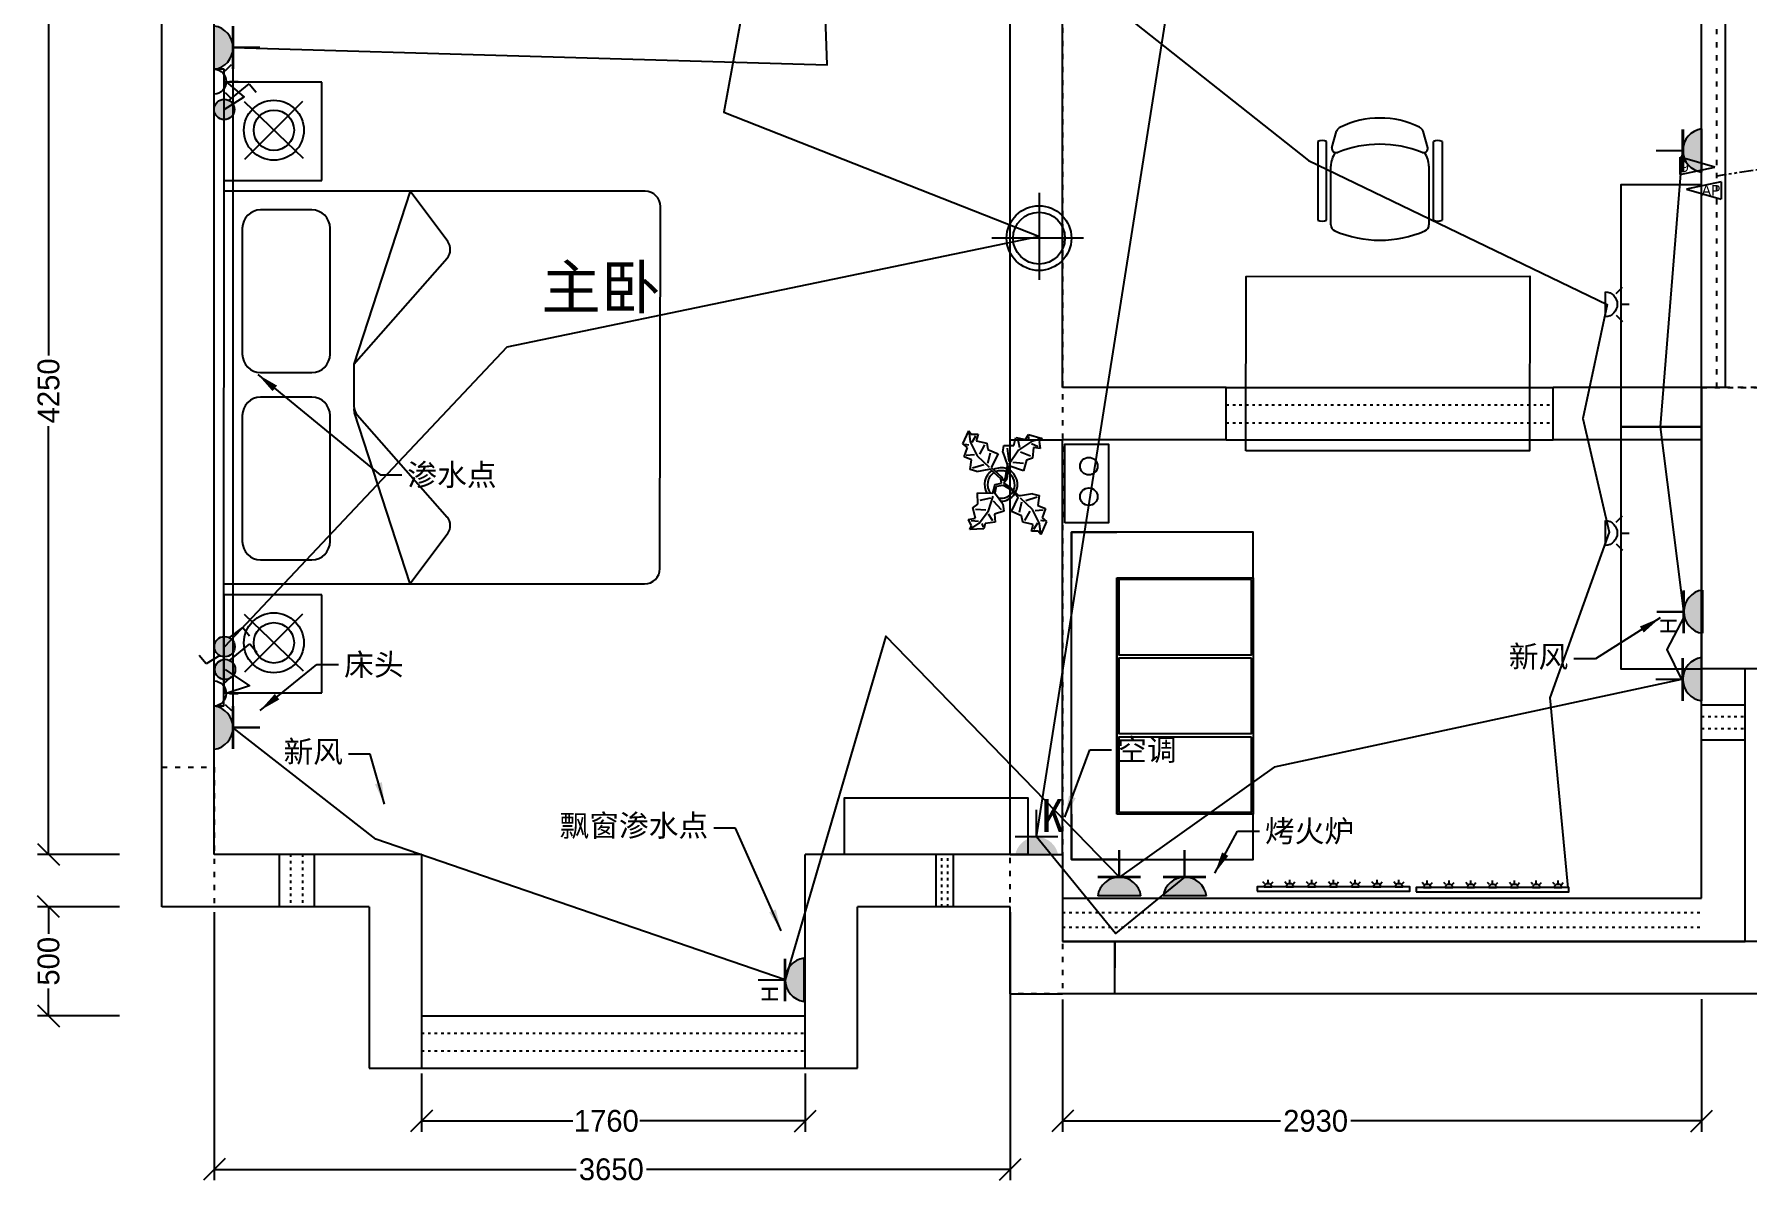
# Model space of a CAD drawing. Header units: millimetres. Extents: x -19825 to 39593, y -31971 to 32026.
# Drawn here: x 334 to 8187, y 970 to 6240 of the extents above; entities that cross this region are included whole.
import ezdxf

# ---------------------------------------------------------------- set-up
doc = ezdxf.new("R2010")
doc.units = ezdxf.units.MM
doc.linetypes.add('ACAD_ISO03W100', pattern=[30, 12, -18])
doc.linetypes.add('PHANTOM2', pattern=[1.25, 0.625, -0.125, 0.125, -0.125, 0.125, -0.125])
for name, color, linetype in [('blocks', 253, 'Continuous'), ('column', 1, 'ACAD_ISO03W100'), ('dim', 7, 'Continuous'), ('light current', 110, 'Continuous'), ('lighting', 6, 'Continuous'), ('new wall', 90, 'Continuous'), ('removed-wall', 253, 'Continuous'), ('strong current', 1, 'Continuous'), ('wall', 7, 'Continuous'), ('windows', 140, 'Continuous')]:
    doc.layers.add(name, color=color, linetype=linetype)
doc.styles.add('Century Gothic', font='Century Gothic')
doc.styles.get("Standard").update_dxf_attribs({"font": 'Heiti SC.ttf'})
doc.styles.add('汉字', font='', dxfattribs={"width": 0.65, "height": 75})
doc.styles.get('汉字').set_extended_font_data('FangSong_GB2312')
doc.dimstyles.new('副本 ISO-25', dxfattribs={"dimscale": 40, "dimtxt": 2.5, "dimasz": 2.5, "dimexe": 1.25, "dimexo": 0.625, "dimgap": 0.63, "dimtad": 0, "dimdec": 0, "dimtxsty": 'Standard', "dimblk": 'OBLIQUE', "dimblk1": 'OBLIQUE', "dimblk2": 'OBLIQUE', "dimcen": 2.5, "dimadec": 0, "dimazin": 0, "dimtfac": 1, "dimtdec": 0, "dimtmove": 0, "dimatfit": 3, "dimfxl": 1, "dimarcsym": 0})

# ---------------------------------------------------------------- blocks, each defined once
blk = doc.blocks.new('设施 - 橡树或喜林芋')
at = {"linetype": 'Continuous'}
for p, q in [((8.8871, 10.7908), (9.9809, 13.4933)), ((9.9809, 13.4933), (13.3837, 12.301)), ((10.5828, 12.6946), (10.8893, 9.7953)), ((13.3837, 12.301), (14.68, 13.9039)), ((14.5816, 13.2037), (14.3848, 11.8033)), ((14.68, 13.9039), (19.3848, 11.8146)), ((-16.2005, 11.4774), (-13.9899, 8.1064)), ((-16.2005, 11.4774), (-14.8639, 10.7964)), ((-16.0159, 6.3329), (-16.2005, 11.4774)), ((-14.0069, 5.8704), (-16.0159, 6.3329)), ((-15.3434, 6.5514), (-13.9984, 6.9884)), ((-14.8639, 10.7964), (-12.6195, 11.8975)), ((-13.9899, 8.1064), (-9.5434, 4.7185)), ((-13.3174, 8.325), (-13.0735, 11.0065)), ((-12.6195, 11.8975), (-12.1909, 9.4345)), ((-12.1909, 9.4345), (-8.3829, 10.3)), ((-8.8369, 9.409), (-9.0894, 5.6095)), ((-8.3829, 10.3), (-7.0549, 8.501)), ((-7.0549, 8.501), (-3.0284, 8.6941)), ((-4.8529, 4.012), (-5.7184, 7.82)), ((-3.0284, 8.6941), (-3.0709, 3.1041)), ((4.6914, 8.8812), (5.3859, 11.2828)), ((4.6914, 8.8812), (5.5014, 4.4831)), ((5.3859, 11.2828), (8.8871, 10.7908)), ((5.9878, 10.4842), (7.1971, 6.3869)), ((10.3916, 8.7942), (6.2847, 4.4028)), ((15.3859, 11.3055), (10.3916, 8.7942)), ((14.2977, 6.1031), (10.9934, 7.9956)), ((15.7909, 9.1065), (14.8995, 5.3044)), ((15.2875, 10.6053), (17.5907, 9.2105)), ((19.3848, 11.8146), (15.3859, 11.3055)), ((18.1925, 8.4119), (15.7909, 9.1065)), ((19.3848, 11.8146), (18.1868, 10.9119)), ((18.1868, 10.9119), (18.1925, 8.4119)), ((-13.5868, 2.2894), (-14.0069, 5.8704)), ((-10.6784, 2.491), (-13.5868, 2.2894)), ((-13.1329, 3.1804), (-10.6614, 4.727)), ((-9.5858, -0.8715), (-10.6784, 2.491)), ((-9.5434, 4.7185), (-4.1917, 2.9888)), ((-9.1318, 0.0195), (-5.9793, 2.9025)), ((-7.1228, -0.443), (-3.5248, 2.2131)), ((-3.5248, 2.2131), (-3.3011, 2.4355)), ((-3.3011, 2.4355), (-0.5306, 1.7947)), ((-3.0709, 3.1041), (0.0797, 2.3163)), ((-0.5306, 1.7947), (-0.2255, -0.5527)), ((-0.5306, 1.7947), (-0.5306, 1.7947)), ((0.0797, 2.3163), (0.4866, -0.031)), ((0.4866, -0.031), (2.1141, 0.2298)), ((2.1141, 0.2298), (5.4346, 3.9146)), ((6.1032, 3.6844), (2.8262, -0.031)), ((5.4346, 3.9146), (5.5014, 4.4831)), ((11.1089, 1.1958), (6.1032, 3.6844)), ((7.7005, 4.8881), (11.5025, 3.9967)), ((12.7005, 4.8994), (11.1089, 1.1958)), ((14.8995, 5.3044), (12.7005, 4.8994)), ((-11.3237, -7.2629), (-9.7321, -3.5593)), ((-9.7321, -3.5593), (-4.7264, -6.0479)), ((-7.1228, -0.443), (-9.5858, -0.8715)), ((-2.019, -3.6148), (-4.7264, -6.0479)), ((-4.0579, -6.2781), (-0.9375, -3.1608)), ((-2.019, -3.6148), (-0.2255, -0.5527)), ((-0.9375, -3.1608), (0.5883, -0.8135)), ((0.5883, -0.8135), (2.2447, -2.0916)), ((2.8262, -0.031), (1.3003, -0.5527)), ((1.3003, -0.5527), (2.4193, -1.4655)), ((2.2447, -2.0916), (6.7108, -2.6626)), ((2.4193, -1.4655), (6.895, -2.1175)), ((4.943, -7.9659), (6.7108, -2.6626)), ((11.6605, -0.5413), (6.895, -2.1175)), ((12.3677, -6.1981), (7.219, -2.6772)), ((8.125, -4.0768), (7.7715, -7.9659)), ((8.3544, -2.7453), (13.1973, -2.1704)), ((11.6605, -0.5413), (14.1354, -0.8948)), ((16.2567, -5.8446), (13.4283, -6.5517)), ((14.1354, -0.8948), (14.1354, -4.4304)), ((14.1354, -4.4304), (16.9638, -5.1375)), ((16.9638, -5.1375), (16.2567, -8.673)), ((-16.8157, -10.7754), (-14.4141, -11.4699)), ((-16.8101, -13.2754), (-16.8157, -10.7754)), ((-13.9107, -12.9688), (-16.2139, -11.574)), ((-14.4141, -11.4699), (-13.5228, -7.6679)), ((-14.0091, -13.669), (-9.0148, -11.1577)), ((-13.5228, -7.6679), (-11.3237, -7.2629)), ((-12.921, -8.4665), (-9.6166, -10.359)), ((-6.3237, -7.2516), (-10.1257, -6.3602)), ((-9.206, -15.0581), (-9.5126, -12.1588)), ((-9.0148, -11.1577), (-4.9047, -6.8122)), ((-4.611, -12.8477), (-5.8203, -8.7504)), ((-4.1246, -6.8466), (-4.0579, -6.2781)), ((-3.3146, -11.2447), (-4.1246, -6.8466)), ((-3.3146, -11.2447), (-4.0092, -13.6463)), ((8.8321, -9.0266), (4.943, -7.9659)), ((9.5392, -11.1479), (8.8321, -9.0266)), ((13.4283, -11.5015), (9.5392, -11.1479)), ((10.2463, -10.4408), (11.6605, -6.9053)), ((15.5496, -10.7943), (12.3677, -6.1981)), ((13.0748, -13.9763), (13.4283, -11.5015)), ((14.8425, -10.7943), (13.7819, -13.2692)), ((16.6103, -14.6834), (15.5496, -10.7943)), ((17.3174, -9.7337), (15.9032, -9.7337)), ((16.2567, -8.673), (18.0245, -9.7337)), ((18.0245, -9.7337), (16.6103, -14.6834)), ((-18.008, -14.1781), (-16.8101, -13.2754)), ((-18.008, -14.1781), (-14.0091, -13.669)), ((-13.3032, -16.2674), (-18.008, -14.1781)), ((-12.0069, -14.6645), (-13.3032, -16.2674)), ((-13.2048, -15.5672), (-13.008, -14.1668)), ((-8.6042, -15.8568), (-12.0069, -14.6645)), ((-7.5103, -13.1543), (-8.6042, -15.8568)), ((-4.0092, -13.6463), (-7.5103, -13.1543)), ((15.5496, -13.6228), (13.0748, -13.9763)), ((16.6103, -14.6834), (15.5496, -13.6228))]:
    blk.add_line(p, q, dxfattribs=at)
for centre, radius, start, end in [((0.0308, 0.1664), 6, 178.6147, 235.1169), ((0.0308, 0.1664), 5, 168.1647, 238.6725), ((0, 0), 6.1275, 34.37569, 120.1028), ((-0.0601, -0.2075), 5.2461, 33.82192, 124.9414), ((-0.2664, 0.1682), 5.2775, 338.4094, 20.03007), ((-0.098, 0.1364), 6.1288, 341.2017, 26.09184), ((-0.0234, 0.3825), 6.1492, 242.5812, 331.2714), ((-0.1102, 0.4886), 5.2883, 247.3711, 327.472)]:
    blk.add_arc(centre, radius, start, end, dxfattribs=at)
blk = doc.blocks.new('_Oblique')
at = {"color": 0, "linetype": 'ByBlock', "lineweight": -2}
blk.add_line((-0.5, -0.5), (0.5, 0.5), dxfattribs=at)
blk = doc.blocks.new('*D21')
at = {"layer": 'dim', "color": 0, "lineweight": -2, "transparency": 16777216}
for p, q in [((895, 6730), (350, 6730)), ((400, 6730), (400, 4766.5)), ((400, 2480), (400, 4443.5)), ((725, 2480), (350, 2480))]:
    blk.add_line(p, q, dxfattribs=at)
at = {"layer": 'dim', "color": 0, "lineweight": -2, "transparency": 16777216, "xscale": 100, "yscale": 100, "zscale": 100}
for p, rotation in [((400, 6730), 90), ((400, 2480), 270)]:
    blk.add_blockref('_Oblique', p, dxfattribs=dict(at, rotation=rotation))
at = {"layer": 'dim', "color": 0, "transparency": 16777216, "insert": (400, 4605), "char_height": 100, "attachment_point": 5, "rotation": 90}
blk.add_mtext('4250', dxfattribs=at)
blk = doc.blocks.new('*D22')
at = {"layer": 'dim', "color": 0, "lineweight": -2, "transparency": 16777216}
for p, q in [((2110, 1475), (2110, 1207.7)), ((3870, 1475), (3870, 1207.7)), ((2110, 1257.7), (2803.5, 1257.7)), ((3870, 1257.7), (3111.6, 1257.7))]:
    blk.add_line(p, q, dxfattribs=at)
at = {"layer": 'dim', "color": 0, "lineweight": -2, "transparency": 16777216, "xscale": 100, "yscale": 100, "zscale": 100, "rotation": 180}
blk.add_blockref('_Oblique', (2110, 1257.7), dxfattribs=at)
at = {"layer": 'dim', "color": 0, "lineweight": -2, "transparency": 16777216, "xscale": 100, "yscale": 100, "zscale": 100}
blk.add_blockref('_Oblique', (3870, 1257.7), dxfattribs=at)
at = {"layer": 'dim', "color": 0, "transparency": 16777216, "insert": (2957.6, 1257.7), "char_height": 100, "attachment_point": 5}
blk.add_mtext('1760', dxfattribs=at)
blk = doc.blocks.new('*D23')
at = {"layer": 'dim', "color": 0, "lineweight": -2, "transparency": 16777216}
for p, q in [((1160, 2215), (1160, 985.6)), ((4810, 2215), (4810, 985.6)), ((1160, 1035.6), (2819, 1035.6)), ((4810, 1035.6), (3142, 1035.6))]:
    blk.add_line(p, q, dxfattribs=at)
at = {"layer": 'dim', "color": 0, "lineweight": -2, "transparency": 16777216, "xscale": 100, "yscale": 100, "zscale": 100, "rotation": 180}
blk.add_blockref('_Oblique', (1160, 1035.6), dxfattribs=at)
at = {"layer": 'dim', "color": 0, "lineweight": -2, "transparency": 16777216, "xscale": 100, "yscale": 100, "zscale": 100}
blk.add_blockref('_Oblique', (4810, 1035.6), dxfattribs=at)
at = {"layer": 'dim', "color": 0, "transparency": 16777216, "insert": (2980.5, 1035.6), "char_height": 100, "attachment_point": 5}
blk.add_mtext('3650', dxfattribs=at)
blk = doc.blocks.new('*D24')
at = {"layer": 'dim', "color": 0, "lineweight": -2, "transparency": 16777216}
for p, q in [((725, 2240), (350, 2240)), ((400, 2240), (400, 2115.6)), ((400, 1740), (400, 1864.4)), ((725, 1740), (350, 1740))]:
    blk.add_line(p, q, dxfattribs=at)
at = {"layer": 'dim', "color": 0, "lineweight": -2, "transparency": 16777216, "xscale": 100, "yscale": 100, "zscale": 100}
for p, rotation in [((400, 2240), 90), ((400, 1740), 270)]:
    blk.add_blockref('_Oblique', p, dxfattribs=dict(at, rotation=rotation))
at = {"layer": 'dim', "color": 0, "transparency": 16777216, "insert": (400, 1990), "char_height": 100, "attachment_point": 5, "rotation": 90}
blk.add_mtext('500', dxfattribs=at)
blk = doc.blocks.new('*D25')
at = {"layer": 'dim', "color": 0, "lineweight": -2, "transparency": 16777216}
for p, q in [((5050, 1815), (5050, 1207.7)), ((7980, 1815.8), (7980, 1207.7)), ((5050, 1257.7), (6048.5, 1257.7)), ((7980, 1257.7), (6371.5, 1257.7))]:
    blk.add_line(p, q, dxfattribs=at)
at = {"layer": 'dim', "color": 0, "lineweight": -2, "transparency": 16777216, "xscale": 100, "yscale": 100, "zscale": 100, "rotation": 180}
blk.add_blockref('_Oblique', (5050, 1257.7), dxfattribs=at)
at = {"layer": 'dim', "color": 0, "lineweight": -2, "transparency": 16777216, "xscale": 100, "yscale": 100, "zscale": 100}
blk.add_blockref('_Oblique', (7980, 1257.7), dxfattribs=at)
at = {"layer": 'dim', "color": 0, "transparency": 16777216, "insert": (6210, 1257.7), "char_height": 100, "attachment_point": 5}
blk.add_mtext('2930', dxfattribs=at)
blk = doc.blocks.new('18x20 bed')
for p, q in [((0, -43.4), (0, 0)), ((2920.4, -45), (2920.4, 0)), ((0, -43.4), (2920.4, -45)), ((510.2, -43.4), (60.2, -43.4)), ((60.2, -43.4), (60.2, -493.4)), ((510.2, -493.4), (510.2, -43.4)), ((560.2, -43.4), (560.2, -1973.4)), ((2360.2, -1975.6), (2360.2, -45.6)), ((2410.2, -43.4), (2410.2, -493.4)), ((2860.2, -493.4), (2860.2, -43.4)), ((157.4, -140.5), (422.5, -405.6)), ((160.2, -408.4), (419.7, -137.8)), ((1332, -128.5), (754.5, -128.5)), ((2190.7, -128.5), (1613.3, -128.5)), ((2507.4, -140.5), (2772.5, -405.6)), ((2510.2, -408.4), (2769.7, -137.8)), ((670.5, -212.5), (670.5, -447)), ((1416, -447), (1416, -212.5)), ((1529.3, -212.5), (1529.3, -447)), ((2274.7, -447), (2274.7, -212.5)), ((60.2, -493.4), (510.2, -493.4)), ((754.5, -531), (1332, -531)), ((1613.3, -531), (2190.7, -531)), ((2410.2, -493.4), (2860.2, -493.4)), ((560.2, -898.1), (1343.8, -642.9)), ((1335.8, -654.9), (866.4, -1067.4)), ((1567.6, -640), (1375.4, -640)), ((1567.6, -640), (2054, -1067.4)), ((2360.2, -898.1), (1567.6, -640)), ((790.9, -1070.4), (560.2, -898.1)), ((2129.5, -1070.4), (2360.2, -898.1)), ((630.2, -2043.4), (2290.2, -2045.6))]:
    blk.add_line(p, q)
for centre, radius in [((289.9, -273.1), 137.5), ((2639.9, -273.1), 137.5), ((289.9, -273.1), 92.5), ((2639.9, -273.1), 92.5)]:
    blk.add_circle(centre, radius)
for centre, radius, start, end in [((754.5, -212.5), 84, 90, 180), ((1332, -212.5), 84, 0, 90), ((1613.3, -212.5), 84, 90, 180), ((2190.7, -212.5), 84, 0, 90), ((754.5, -447), 84, 180, 270), ((1332, -447), 84, 270, 0), ((1613.3, -447), 84, 180, 270), ((2190.7, -447), 84, 270, 0), ((1375.4, -700), 60, 90, 131.30416), ((1362.3, -700), 60, 90, 108.03402), ((826.8, -1022.3), 60, 233.24211, 311.30416), ((2093.6, -1022.3), 60, 228.69584, 306.75789), ((630.2, -1973.4), 70, 180, 270), ((2290.2, -1975.6), 70, 270, 0)]:
    blk.add_arc(centre, radius, start, end)
blk = doc.blocks.new('socket air condition')
at = {"layer": 'strong current'}
h = blk.add_hatch(color=2, dxfattribs=at)
edge = h.paths.add_edge_path()
edge.add_ellipse((1, -20.2), major_axis=(100.1, 0), ratio=1, start_angle=8.0533, end_angle=171.94663)
edge.add_line((-98, -6.2), (100.1, -6.2))
at = {"layer": 'strong current', "color": 2}
for p, q in [((0, 80), (0, 203.5)), ((98.2, 80), (-98.2, 80))]:
    blk.add_line(p, q, dxfattribs=at)
at = {"layer": 'strong current', "color": 2, "style": '汉字'}
blk.add_text('K', height=150.5, dxfattribs=at).set_placement((22.2, 102.8))
blk = doc.blocks.new('socket')
at = {"layer": 'strong current'}
blk.add_hatch(color=2, dxfattribs=at).paths.add_polyline_path([(99.1, 0, 0.86847), (-99.1, 0)])
at = {"layer": 'strong current', "color": 2}
blk.add_line((99.1, 0), (-99.1, 0), dxfattribs=at)
for points, const_width in [([(-1, 86.2), (-1, 209.7)], 9.63), ([(97.2, 86.2), (-99.3, 86.2)], 12.8)]:
    blk.add_lwpolyline(points, dxfattribs=dict(at, const_width=const_width))
blk.add_arc((0, -14), 100.1, 8.05334, 171.94666, dxfattribs=at)
blk = doc.blocks.new('cat socket')
at = {"color": 2}
for p, q in [((158.9, 33.5), (0, 0)), ((0, 0), (158.9, -46.4)), ((158.9, 33.5), (158.9, -46.4))]:
    blk.add_line(p, q, dxfattribs=at)
at = {"color": 2, "style": 'Century Gothic'}
blk.add_text('6', height=48.8, dxfattribs=at).set_placement((118.2, -27.8))
blk = doc.blocks.new('fgdgfgfrd')
at = {"layer": ''}
blk.add_hatch(color=2, dxfattribs=at).paths.add_polyline_path([(-169345.2, -1042558.6, 0.86847), (-169558.4, -1042558.6)])
at = {"layer": '', "color": 2}
blk.add_line((-169345.2, -1042558.6), (-169558.4, -1042558.6), dxfattribs=at)
for points, const_width in [([(-169452.9, -1042465.9), (-169452.9, -1042333)], 10.4), ([(-169347.2, -1042465.9), (-169558.6, -1042465.9)], 13.8)]:
    blk.add_lwpolyline(points, dxfattribs=dict(at, const_width=const_width))
blk.add_arc((-169451.8, -1042573.7), 107.7, 8.05334, 171.94666, dxfattribs=at)
blk = doc.blocks.new('socket high')
at = {"layer": 'strong current', "xscale": 0.9292800000917901, "yscale": 0.9292800000917901, "zscale": 0.9292800000917901}
blk.add_blockref('fgdgfgfrd', (157466.3, 968825.1), dxfattribs=at)
at = {"layer": 'strong current', "color": 2, "lineweight": 100, "ltscale": 8, "insert": (-200, 190), "char_height": 75, "attachment_point": 1}
blk.add_mtext_dynamic_manual_height_columns('\\pxqr;{\\fArial|b0|i0|c134|p0;H}', width=170, gutter_width=250, heights=[0], dxfattribs=at)
blk = doc.blocks.new('Access Point')
at = {"color": 2}
for p, q in [((158.9, 33.5), (0, 0)), ((0, 0), (158.9, -46.4)), ((158.9, 33.5), (158.9, -46.4))]:
    blk.add_line(p, q, dxfattribs=at)
at = {"color": 2, "style": 'Century Gothic'}
blk.add_text('AP', height=48.8, dxfattribs=at).set_placement((70, -30))
blk = doc.blocks.new('Chair 12')
for p, q in [((-220.1, 424), (-198.3, 499.8)), ((220.1, 424), (198.1, 500.5)), ((-285, 452), (-285, 92)), ((-245, 92), (-245, 452)), ((245, 92), (245, 452)), ((285, 452), (285, 92)), ((-225, 70), (-225, 339)), ((225, 339), (225, 70))]:
    blk.add_line(p, q)
for centre, radius, start, end in [((0, 149.9), 410.1, 63.80382, 116.19618), ((-170, 490), 30, 111.57851, 160.8295), ((170, 490), 30, 20.43627, 68.42149), ((-265, 417.4), 40, 60, 120), ((-108, 336.4), 117, 146.02653, 178.72044), ((-200.3, 421.2), 20, 171.89168, 290.4355), ((0, -76.4), 516.4, 68.0161, 111.9839), ((200.3, 421.2), 20, 249.5645, 8.10832), ((108, 336.4), 117, 1.27956, 33.97347), ((265, 417.4), 40, 60, 120), ((-265, 126.6), 40, 240, 300), ((265, 126.6), 40, 240, 300), ((-195, 70), 30, 180, 247.38014), ((0, 525.3), 525.3, 246.84715, 293.15285), ((195, 70), 30, 292.61986, 0)]:
    blk.add_arc(centre, radius, start, end)
blk = doc.blocks.new('2 way switch')
at = {"layer": 'lighting'}
blk.add_hatch(color=2, dxfattribs=at).paths.add_polyline_path([(-41.3, 21.7, 1), (41.3, -21.7, 1)])
at = {"layer": 'lighting', "color": 2}
for p, q in [((21.2, 41), (83.6, 87.6)), ((83.6, 87.6), (114.8, 49.2)), ((-84.9, -78.2), (-116.2, -39.9)), ((-21.2, -41), (-84.9, -78.2))]:
    blk.add_line(p, q, dxfattribs=at)
blk.add_circle((0, 0), 46.7, dxfattribs=at)
blk = doc.blocks.new('light')
at = {"layer": 'lighting'}
for p, q in [((0, -192.1), (0, 206.7)), ((-218.6, 0), (201.6, 0))]:
    blk.add_line(p, q, dxfattribs=at)
blk.add_circle((-2.3, -0.7), 148.4, dxfattribs=at)
at = {"layer": 'lighting', "linetype": 'ByBlock', "ltscale": 0.01}
blk.add_circle((-2.3, -0.7), 118.9, dxfattribs=at)
blk = doc.blocks.new('WALL LIGHT')
blk.add_lwpolyline([(58, 0), (-58, 0)])
blk.add_arc((0, -3), 57.8, 3.1992, 176.8008)
blk = doc.blocks.new('*U353')
at = {"layer": 'lighting', "color": 2, "ltscale": 8}
for p, q in [((-665, -35), (-673.5, -43.5)), ((-650, -41), (-650, -53)), ((-635, -35), (-626.5, -43.5)), ((-565, -35), (-573.5, -43.5)), ((-550, -41), (-550, -53)), ((-535, -35), (-526.5, -43.5)), ((-465, -35), (-473.5, -43.5)), ((-450, -41), (-450, -53)), ((-435, -35), (-426.5, -43.5)), ((-365, -35), (-373.5, -43.5)), ((-350, -41), (-350, -53)), ((-335, -35), (-326.5, -43.5)), ((-265, -35), (-273.5, -43.5)), ((-250, -41), (-250, -53)), ((-235, -35), (-226.5, -43.5)), ((-165, -35), (-173.5, -43.5)), ((-150, -41), (-150, -53)), ((-135, -35), (-126.5, -43.5)), ((-65, -35), (-73.5, -43.5)), ((-50, -41), (-50, -53)), ((-35, -35), (-26.5, -43.5))]:
    blk.add_line(p, q, dxfattribs=at)
at = {"layer": 'lighting', "ltscale": 8}
blk.add_lwpolyline([(-700, 0), (0, 0), (0, -20), (-700, -20)], close=True, dxfattribs=at)
at = {"layer": 'lighting', "xscale": 0.3, "yscale": 0.3, "zscale": 0.3, "rotation": 180}
for p in [(-650, -20), (-550, -20), (-450, -20), (-350, -20), (-250, -20), (-150, -20), (-50, -20)]:
    blk.add_blockref('WALL LIGHT', p, dxfattribs=at)
blk = doc.blocks.new('wall light 2')
at = {"color": 6, "ltscale": 8, "transparency": 33554687}
for p, q in [((-50, -50), (-78.3, -78.3)), ((0, -70), (0, -110)), ((50, -50), (78.3, -78.3))]:
    blk.add_line(p, q, dxfattribs=at)
at = {"color": 6, "transparency": 33554687}
blk.add_lwpolyline([(57.7, 0), (-57.7, 0)], dxfattribs=at)
blk.add_arc((0, 3.2), 57.8, 183.19925, 356.80075, dxfattribs=at)
blk = doc.blocks.new('1 gang switch')
at = {"layer": 'lighting'}
blk.add_hatch(color=2, dxfattribs=at).paths.add_polyline_path([(-41.3, 21.7, 1), (41.3, -21.7, 1)])
at = {"layer": 'lighting', "color": 2}
for p, q in [((21.2, 41), (114.4, 117)), ((114.4, 117), (145.6, 78.7))]:
    blk.add_line(p, q, dxfattribs=at)
blk.add_circle((0, 0), 46.7, dxfattribs=at)

msp = doc.modelspace()

# ---------------------------------------------------------------- linework, layer by layer
at = {"layer": 'blocks'}
for p, q in [((5299, 3748.4), (5924, 3748.4)), ((5299, 2665), (5299, 3748.4)), ((5924, 3748.4), (5924, 2665)), ((5924, 2665), (5299, 2665))]:
    msp.add_line(p, q, dxfattribs=at)
for points in [[(7980, 4440), (7980, 5550), (7610, 5550), (7610, 4440)], [(7980, 3330), (7980, 4440), (7610, 4440), (7610, 3330)], [(5915.7, 3740), (5307.4, 3740), (5307.4, 3395.6), (5915.7, 3395.6)], [(5915.7, 3378.9), (5307.4, 3378.9), (5307.4, 3034.5), (5915.7, 3034.5)], [(5915.7, 3017.8), (5307.4, 3017.8), (5307.4, 2673.4), (5915.7, 2673.4)], [(4050, 2480), (4050, 2740), (4890, 2740), (4890, 2480)]]:
    msp.add_lwpolyline(points, close=True, dxfattribs=at)
at = {"layer": 'blocks', "ltscale": 8}
msp.add_lwpolyline([(5890, 4329.4), (5891.7, 5129.4), (7191.7, 5130.6), (7190, 4330.6)], close=True, dxfattribs=at)
at = {"layer": 'blocks'}
for points in [[(5299, 3748.4), (5924, 3748.4), (5924, 3956.7), (5090.7, 3956.7), (5090.7, 3748.4)], [(5299, 2456.7), (5090.7, 2456.7), (5090.7, 3956.7), (5299, 3956.7)], [(5299, 3748.4), (5299, 2665)], [(5090.7, 2665), (5090.7, 2456.7), (5924, 2456.7), (5924, 2665), (5299, 2665)]]:
    msp.add_lwpolyline(points, dxfattribs=at)
at = {"layer": 'column', "ltscale": 2}
for points in [[(8290, 9230), (8290, 4620), (8050, 4620), (8050, 9230)], [(5050, 6990), (5050, 1840), (4810, 1840), (4810, 6990)], [(7980, 3330), (7980, 4620), (8290, 4620), (8290, 3330)], [(1160, 2880), (1160, 2240), (920, 2240), (920, 2880)]]:
    msp.add_lwpolyline(points, close=True, dxfattribs=at)
at = {"layer": 'light current', "linetype": 'PHANTOM2', "ltscale": 100}
msp.add_lwpolyline([(12170, 6220), (8050, 5590)], dxfattribs=at)
at = {"layer": 'lighting', "ltscale": 8}
for points in [[(4895.9, 6676.7), (6176.8, 5661.8), (7546.8, 5001.2), (7434.8, 4478.8), (7556.7, 3957.7), (7283.4, 3197.5), (7366.7, 2326.1)], [(3639, 6660), (3496.6, 5882.6), (4944, 5313.2), (2500.8, 4805), (1207.3, 3432.2)], [(1205.7, 5895.3), (1297.6, 5952.9), (1214.5, 6022.9)], [(1209.2, 3327.8), (1322.1, 3252.6), (1214.5, 3217.7)]]:
    msp.add_lwpolyline(points, dxfattribs=at)
at = {"layer": 'new wall', "ltscale": 8}
msp.add_line((7980, 4620), (7980, 8030), dxfattribs=at)
at = {"layer": 'new wall'}
for p, q in [((7980, 2280), (7980, 3330)), ((8180, 2080), (8180, 3330)), ((5050, 2280), (7980, 2280)), ((5050, 2280, 10), (7980, 2280, 10)), ((5290, 2080), (5050, 2080)), ((5050, 2080), (8180, 2080)), ((5050, 2080, 10), (7980, 2080, 10))]:
    msp.add_line(p, q, dxfattribs=at)
at = {"layer": 'new wall', "linetype": 'Continuous'}
msp.add_line((5050, 2280), (5050, 2080), dxfattribs=at)
at = {"layer": 'new wall', "linetype": 'ACAD_ISO03W100'}
for p, q in [((5050, 2214, 10), (7980, 2214, 10)), ((5050, 2146, 10), (7980, 2146, 10))]:
    msp.add_line(p, q, dxfattribs=at)
at = {"layer": 'new wall'}
msp.add_lwpolyline([(5060, 4000), (5060, 4360), (5260, 4360), (5260, 4000)], close=True, dxfattribs=at)
at = {"layer": 'removed-wall'}
for p, q in [((4810, 2480), (4810, 8030)), ((5050, 4620), (5050, 8030)), ((5800, 4620), (5050, 4620)), ((5800, 4620), (7300, 4620)), ((5800, 4380), (5800, 4620)), ((8090, 4620), (7300, 4620)), ((7300, 4380), (7300, 4620)), ((4810, 4380), (5050, 4380)), ((5800, 4380), (5050, 4380)), ((5050, 2480), (5050, 4380)), ((5800, 4380), (7300, 4380)), ((7980, 4380), (7300, 4380))]:
    msp.add_line(p, q, dxfattribs=at)
at = {"layer": 'removed-wall', "linetype": 'ACAD_ISO03W100'}
for p, q in [((5800, 4540.8), (7300, 4540.8)), ((5800, 4459.2), (7300, 4459.2))]:
    msp.add_line(p, q, dxfattribs=at)
at = {"layer": 'strong current', "ltscale": 8}
for points in [[(5609, 2376.2), (5293.1, 2117.2), (4930, 2560), (6460, 12240)], [(7892.4, 5714.2), (7790, 4440), (7900, 3570), (7820, 3420), (7887.5, 3282), (6020, 2880), (5310, 2376), (4240, 3480), (3777.2, 1905.2), (1900, 2550), (1246, 3060.9), (1246.2, 6179.5), (3970, 6100), (3859, 9286.2), (2496.2, 9758.2), (2496.2, 11608.2)]]:
    msp.add_lwpolyline(points, dxfattribs=at)
at = {"layer": 'wall'}
for p, q in [((920, 2240), (920, 9250.3)), ((8090, 4620), (8090, 8030)), ((1160, 2480), (1160, 6890)), ((8930, 3330), (7980, 3330)), ((7980, 3164.9), (8180, 3164.9)), ((7980, 3004.9), (8180, 3004.9)), ((2110, 2480), (1160, 2480)), ((1457.2, 2480), (1457.2, 2240)), ((1617.2, 2480), (1617.2, 2240)), ((2110, 2480), (2110, 2240)), ((4810, 2480), (3870, 2480)), ((3870, 2240), (3870, 2480)), ((4470, 2240), (4470, 2480)), ((4550, 2240), (4550, 2480)), ((1870, 2240), (920, 2240)), ((1870, 2240), (1870, 1500)), ((2110, 2240), (2110, 1500)), ((3870, 1500), (3870, 2240)), ((4810, 2240), (4110, 2240)), ((4110, 1500), (4110, 2240)), ((5290, 1840), (5290, 2080)), ((12550, 2080), (5290, 2080)), ((5290, 2080), (5290, 1960)), ((5290, 1840), (5290, 1960)), ((5290, 1840), (5050, 1840)), ((12790, 1840), (5290, 1840)), ((2110, 1740), (3870, 1740)), ((1870, 1500), (4110, 1500))]:
    msp.add_line(p, q, dxfattribs=at)
at = {"layer": 'wall', "ltscale": 8}
for p, q in [((8090, 4620), (7980, 4620)), ((7980, 4620), (7980, 3330))]:
    msp.add_line(p, q, dxfattribs=at)
at = {"layer": 'wall', "linetype": 'ACAD_ISO03W100'}
for p, q in [((7980, 3112.1), (8180, 3112.1)), ((7980, 3057.7), (8180, 3057.7)), ((1510, 2480), (1510, 2240)), ((1564.4, 2480), (1564.4, 2240)), ((4496.4, 2240), (4496.4, 2480)), ((4523.6, 2240), (4523.6, 2480))]:
    msp.add_line(p, q, dxfattribs=at)
at = {"layer": 'wall', "ltscale": 4}
for p, q in [((4810, 2480), (5050, 2480)), ((5050, 2480), (5050, 2080)), ((4810, 1840), (4810, 2240)), ((5050, 2080), (5290, 2080))]:
    msp.add_line(p, q, dxfattribs=at)
at = {"layer": 'wall', "linetype": 'Continuous'}
for p, q in [((5290, 1840), (5290, 2080)), ((4810, 1840), (5050, 1840))]:
    msp.add_line(p, q, dxfattribs=at)
at = {"layer": 'wall'}
for centre in [(5170, 4260), (5170, 4120)]:
    msp.add_circle(centre, 40, dxfattribs=at)
at = {"layer": 'windows', "linetype": 'ACAD_ISO03W100'}
for p, q in [((2110, 1660.8), (3870, 1660.8)), ((2110, 1579.2), (3870, 1579.2))]:
    msp.add_line(p, q, dxfattribs=at)

# ---------------------------------------------------------------- block references
at = {"layer": 'blocks', "rotation": 90}
msp.add_blockref('18x20 bed', (1160, 3160), dxfattribs=at)
at = {"layer": 'blocks'}
msp.add_blockref('Chair 12', (6504.8, 5295.9, 406.5), dxfattribs=at)
at = {"layer": 'blocks', "xscale": 12.7, "yscale": 12.7, "zscale": 12.7, "rotation": 90}
msp.add_blockref('设施 - 橡树或喜林芋', (4769.6, 4175.5), dxfattribs=at)
at = {"layer": 'light current', "rotation": 180}
msp.add_blockref('cat socket', (8040, 5630), dxfattribs=at)
at = {"layer": 'light current'}
msp.add_blockref('Access Point', (7910, 5530), dxfattribs=at)
at = {"layer": 'lighting', "xscale": -1}
for name, p, rotation in [('wall light 2', (1160, 6022.9), 90), ('wall light 2', (7538.5, 5002.1), 90), ('wall light 2', (7538.5, 3953.4), 90), ('wall light 2', (1160, 3217.7), 90), ('*U353', (6641.9, 2310.7), 180), ('*U353', (7371.8, 2307.6), 180)]:
    msp.add_blockref(name, p, dxfattribs=dict(at, rotation=rotation))
at = {"layer": 'lighting', "ltscale": 8}
for name, p in [('1 gang switch', (1205.7, 5895.3)), ('2 way switch', (1207.3, 3432.2)), ('1 gang switch', (1209.2, 3327.8))]:
    msp.add_blockref(name, p, dxfattribs=at)
at = {"layer": 'lighting'}
msp.add_blockref('light', (4944, 5305.9, 20), dxfattribs=at)
at = {"layer": 'strong current'}
for name, p, rotation in [('socket', (1160, 6178.4), 269.9999999999999), ('socket', (7980.1, 5706.9), 90), ('socket high', (7980, 3594.7), 90), ('socket', (7979.5, 3283), 90), ('socket', (1160, 3060.9), 269.9999999999999)]:
    msp.add_blockref(name, p, dxfattribs=dict(at, rotation=rotation))
for p in [(5310, 2290), (5610, 2290)]:
    msp.add_blockref('socket', p, dxfattribs=at)
at = {"layer": 'strong current', "transparency": 33554687, "rotation": 90}
msp.add_blockref('socket high', (3859.4, 1907.2), dxfattribs=at)
at = {"layer": 'wall'}
msp.add_blockref('socket air condition', (4930, 2480), dxfattribs=at)

# ---------------------------------------------------------------- texts
at = {"layer": 'dim', "lineweight": 100, "ltscale": 8, "insert": (2660, 5180), "char_height": 200, "attachment_point": 1}
msp.add_mtext_dynamic_manual_height_columns('主卧', width=1110, gutter_width=250, heights=[0], dxfattribs=at)
at = {"layer": 'dim', "ltscale": 8, "char_height": 100}
for s, insert, attachment_point in [('渗水点', (2045.2, 4270), 1), ('飘窗渗水点', (3424.8, 2550), 9)]:
    msp.add_mtext(s, dxfattribs=dict(at, insert=insert, attachment_point=attachment_point))
at = {"layer": 'strong current', "ltscale": 8, "char_height": 100}
for s, insert, attachment_point in [('床头', (1755.2, 3400), 1), ('新风', (7368.6, 3325.8), 9), ('新风', (1750, 2890), 9), ('空调', (5300, 3010), 1), ('烤火炉', (5977.7, 2636.8), 1)]:
    msp.add_mtext(s, dxfattribs=dict(at, insert=insert, attachment_point=attachment_point))

# ---------------------------------------------------------------- dimensions: what is measured, and where the dimension line sits
at = {"layer": 'dim'}
for base, p1, p2, picture, middle in [((400, 6730), (750, 2480), (920, 6730), '*D21', (400, 4605)), ((400, 1740), (750, 2240), (750, 1740), '*D24', (400, 1990))]:
    dim = msp.add_linear_dim(base=base, p1=p1, p2=p2, angle=90, dimstyle='副本 ISO-25', dxfattribs=at)
    dim.commit()
    dim.dimension.update_dxf_attribs({"geometry": picture, "text_midpoint": middle})
for base, p1, p2, picture, middle in [((4810, 1035.6), (1160, 2240), (4810, 2240), '*D23', (2980.5, 1035.6)), ((7980, 1257.7), (5050, 1840), (7980, 1840.8, 10), '*D25', (6210, 1257.7)), ((3870, 1257.7), (2110, 1500), (3870, 1500), '*D22', (2957.6, 1257.7))]:
    dim = msp.add_linear_dim(base=base, p1=p1, p2=p2, angle=180, dimstyle='副本 ISO-25', dxfattribs=at)
    dim.commit()
    dim.dimension.update_dxf_attribs({"geometry": picture, "text_midpoint": middle, "dimtype": 160})

# ---------------------------------------------------------------- leaders
at = {"layer": 'dim', "ltscale": 8, "annotation_type": 0, "has_hookline": 1}
for points, hookline_direction, text_width in [([(1360, 4680), (1920, 4220), (2020, 4220)], 0, 359.4), ([(3760, 2130), (3550, 2600), (3450, 2600)], 1, 609.7)]:
    msp.add_leader(points, dimstyle='副本 ISO-25', override={"dimgap": 0.63, "dimtad": 0}, dxfattribs=dict(at, hookline_direction=hookline_direction, text_width=text_width))
at = {"layer": 'strong current', "ltscale": 8, "annotation_type": 0, "has_hookline": 1}
for points, hookline_direction, text_width in [([(7790, 3564.7), (7493.8, 3375.8), (7393.8, 3375.8)], 1, 242.9), ([(1370, 3140), (1630, 3350), (1730, 3350)], 0, 235.4), ([(1940, 2710), (1875.2, 2940), (1775.2, 2940)], 1, 242.9), ([(5060, 2650), (5174.8, 2960), (5274.8, 2960)], 0, 233), ([(5747.7, 2393.3), (5852.5, 2586.8), (5952.5, 2586.8)], 0, 359.4)]:
    msp.add_leader(points, dimstyle='副本 ISO-25', override={"dimgap": 0.63, "dimtad": 0}, dxfattribs=dict(at, hookline_direction=hookline_direction, text_width=text_width))

doc.saveas('drawing.dxf')
